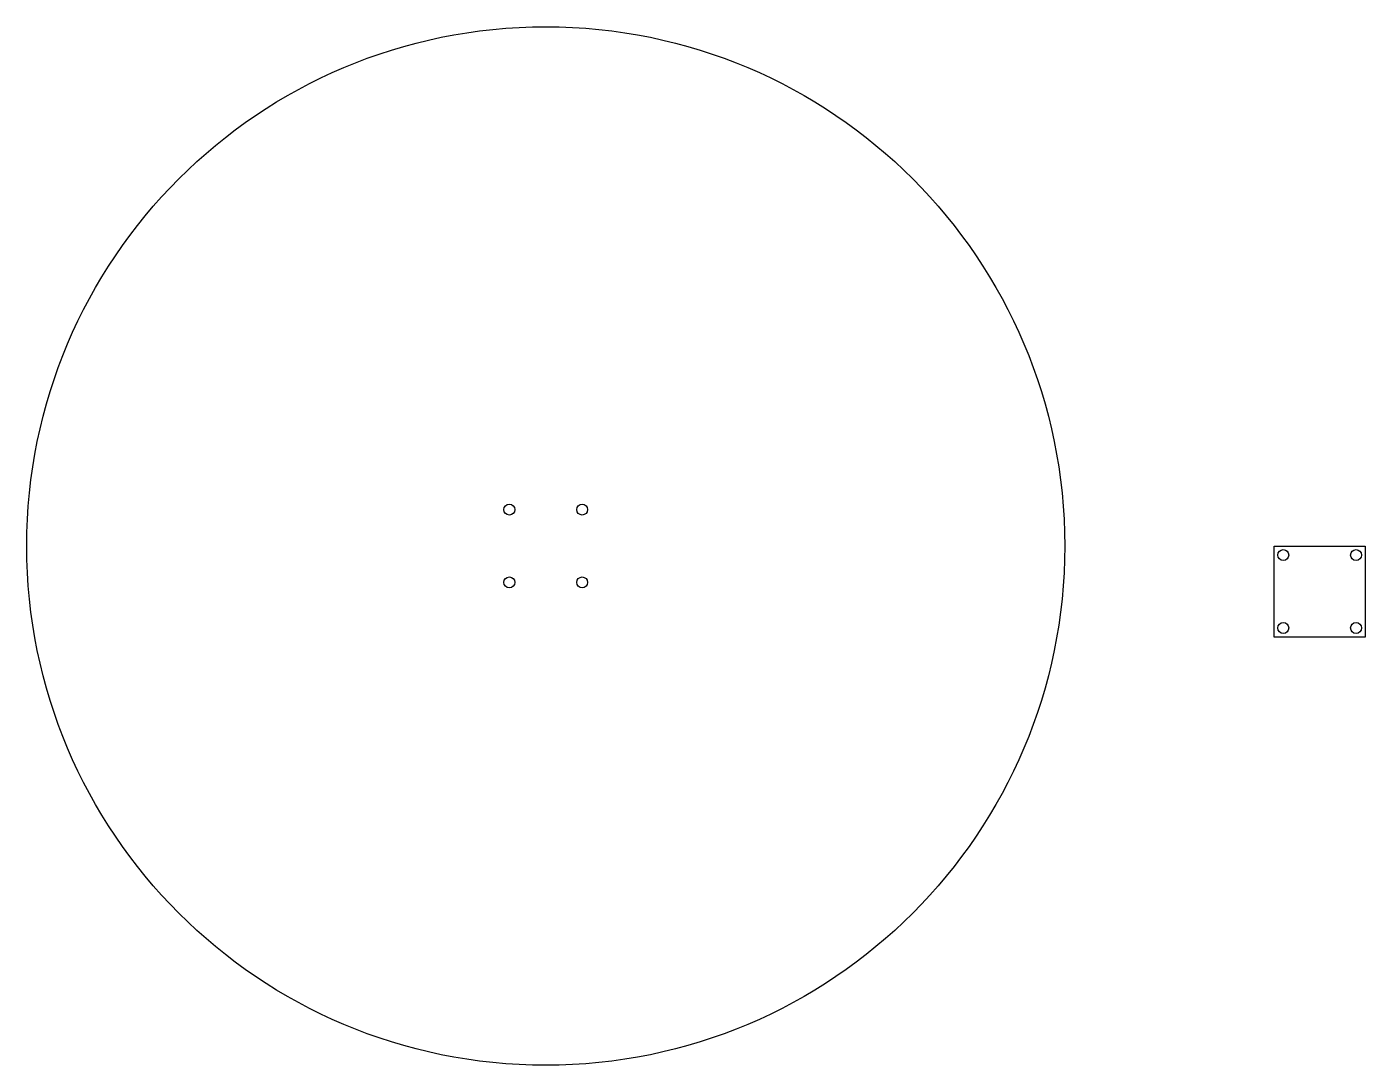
# Model space of a CAD drawing. Header units: millimetres. Extents: x 315 to 1050, y 315 to 885.
import ezdxf

# ---------------------------------------------------------------- set-up
doc = ezdxf.new("R2010")
doc.units = ezdxf.units.MM
doc.header["$MEASUREMENT"] = 0

msp = doc.modelspace()

# ---------------------------------------------------------------- linework, layer by layer
msp.add_lwpolyline([(1000, 600), (1050, 600), (1050, 550), (1000, 550)], close=True)
for centre, radius in [((600, 600), 285), ((580, 620), 3), ((620, 620), 3), ((1005, 595), 3), ((1045, 595), 3), ((580, 580), 3), ((620, 580), 3), ((1005, 555), 3), ((1045, 555), 3)]:
    msp.add_circle(centre, radius)

doc.saveas('drawing.dxf')
